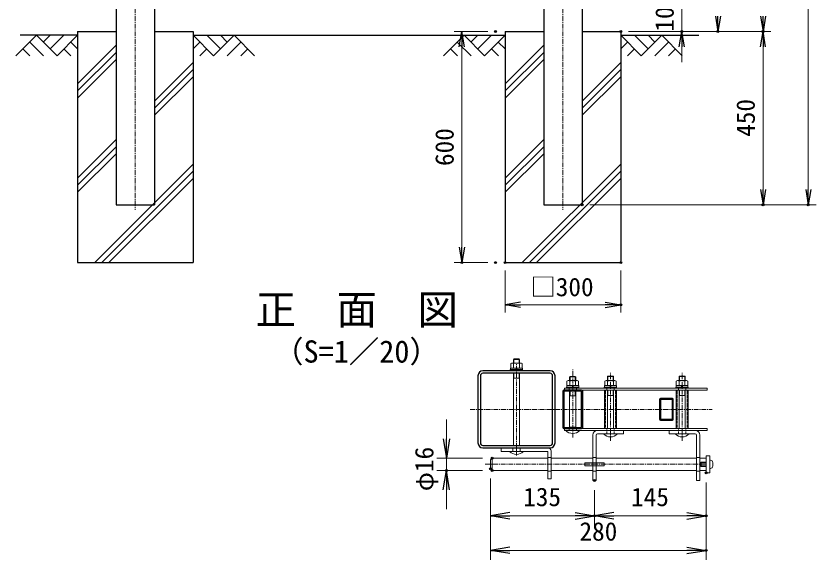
# Model space of a CAD drawing. Units: millimetres, scale not verified. Extents: x -4200 to 4200, y -2970 to 2970.
# Drawn here: x -2788 to -712, y -1894 to -483 of the extents above; entities that cross this region are included whole.
import ezdxf
from ezdxf.enums import TextEntityAlignment as Align

# ---------------------------------------------------------------- set-up
doc = ezdxf.new("R2010")
doc.units = ezdxf.units.MM
doc.header["$LTSCALE"] = 10
doc.header["$PDMODE"] = 32
doc.header["$PDSIZE"] = 5
doc.linetypes.add('USER1', pattern=[2, 1.25, -0.25, 0.25, -0.25])
doc.linetypes.add('USER3', pattern=[0.375, 0.25, -0.125])
for name, color, linetype, lineweight in [('0-0_D-TTL-TXT', 7, 'Continuous', 25), ('0-2_D-STR1', 1, 'Continuous', 25), ('0-3_D-BGD', 7, 'Continuous', 25), ('0-4_D-STR-DIM', 7, 'Continuous', 13), ('0-7_D-BMK', 2, 'USER1', 13), ('0-8_D-STR3', 3, 'Continuous', 13), ('0-9_D-STR4', 7, 'Continuous', 25), ('0-A_D-DCR-HCH', 7, 'Continuous', 13)]:
    doc.layers.add(name, color=color, linetype=linetype, lineweight=lineweight)
doc.layers.add('0-5_0', color=7, linetype='Continuous')
doc.layers.add('0-6_DEFPOINTS', color=7, linetype='Continuous')
doc.styles.add('ＭＳ ゴシック', font='')
doc.styles.get('ＭＳ ゴシック').set_extended_font_data('MS Gothic')

# ---------------------------------------------------------------- blocks, each defined once
blk = doc.blocks.new('_Open')
at = {"layer": '0-5_0'}
blk.add_line((-10, 1.667), (0, 0), dxfattribs=at)
blk.add_lwpolyline([(-10, -1.667), (0, 0), (-10, 0)], dxfattribs=at)

msp = doc.modelspace()

# ---------------------------------------------------------------- linework, layer by layer
at = {"layer": '0-2_D-STR1'}
for p, q in [((-2528.74, 1284.42), (-2528.74, -972.58)), ((-1418.74, 1284.42), (-1418.74, -972.58)), ((-1318.74, 1284.42), (-1318.74, -972.58)), ((-2428.74, 419.42), (-2428.74, -972.58)), ((-2528.74, -972.58), (-2428.74, -972.58)), ((-1418.74, -972.58), (-1318.74, -972.58)), ((-1402.12, -1403.36), (-1576.52, -1403.36)), ((-1402.12, -1409.76), (-1576.52, -1409.76)), ((-1589.32, -1416.16), (-1589.32, -1590.56)), ((-1582.92, -1416.16), (-1582.92, -1590.56)), ((-1395.72, -1590.56), (-1395.72, -1416.16)), ((-1389.32, -1590.56), (-1389.32, -1416.16)), ((-1320.52, -1453.36), (-1366.12, -1453.36)), ((-1369.32, -1456.56), (-1369.32, -1550.16)), ((-1317.32, -1550.16), (-1317.32, -1456.56)), ((-1118.32, -1477.76), (-1118.32, -1528.96)), ((-1084.72, -1475.36), (-1115.92, -1475.36)), ((-1082.32, -1528.96), (-1082.32, -1477.76)), ((-1115.92, -1531.36), (-1084.72, -1531.36)), ((-1366.12, -1553.36), (-1320.52, -1553.36)), ((-1576.52, -1596.96), (-1402.12, -1596.96)), ((-1576.52, -1603.36), (-1402.12, -1603.36))]:
    msp.add_line(p, q, dxfattribs=at)
for points in [[(-1366.12, -1550.16), (-1320.52, -1550.16), (-1320.52, -1456.56), (-1366.12, -1456.56)], [(-1115.92, -1528.96), (-1084.72, -1528.96), (-1084.72, -1477.76), (-1115.92, -1477.76)]]:
    msp.add_lwpolyline(points, close=True, dxfattribs=at)
for centre, radius, start, end in [((-1576.52, -1416.16), 12.8, 90, 180), ((-1576.52, -1416.16), 6.4, 90, 180), ((-1402.12, -1416.16), 12.8, 0, 90), ((-1402.12, -1416.16), 6.4, 0, 90), ((-1366.12, -1456.56), 3.2, 90, 180), ((-1320.52, -1456.56), 3.2, 0, 90), ((-1115.92, -1477.76), 2.4, 90, 180), ((-1084.72, -1477.76), 2.4, 0, 90), ((-1115.92, -1528.96), 2.4, 180, 270), ((-1084.72, -1528.96), 2.4, 270, 0), ((-1366.12, -1550.16), 3.2, 180, 270), ((-1320.52, -1550.16), 3.2, 270, 0), ((-1576.52, -1590.56), 12.8, 180, 270), ((-1576.52, -1590.56), 6.4, 180, 270), ((-1402.12, -1590.56), 12.8, 270, 0), ((-1402.12, -1590.56), 6.4, 270, 0)]:
    msp.add_arc(centre, radius, start, end, dxfattribs=at)
at = {"layer": '0-3_D-BGD'}
for p, q in [((-2628.74, -532.58), (-2777.66, -532.58)), ((-2328.74, -532.58), (-1518.74, -532.58)), ((-1218.74, -532.58), (-1015.61, -532.58))]:
    msp.add_line(p, q, dxfattribs=at)
at = {"layer": '0-4_D-STR-DIM'}
for p, q in [((-731.9, 1257.42), (-731.9, -932.58)), ((-1059.99, -422.58), (-1059.99, -522.58)), ((-1563.74, -522.58), (-1651.05, -522.58)), ((-1198.74, -522.58), (-946.48, -522.58)), ((-1198.74, -522.58), (-829.46, -522.58)), ((-1198.74, -522.58), (-1039.99, -522.58)), ((-1198.74, -522.58), (-829.46, -522.58)), ((-1631.05, -562.58), (-1631.05, -1082.58)), ((-1059.99, -562.58), (-1059.99, -602.58)), ((-849.46, -562.58), (-849.46, -932.58)), ((-1298.74, -972.58), (-711.9, -972.58)), ((-1298.74, -972.58), (-829.46, -972.58)), ((-1563.74, -1122.58), (-1651.05, -1122.58)), ((-1518.74, -1142.58), (-1518.74, -1251.97)), ((-1218.74, -1142.58), (-1218.74, -1251.97)), ((-1478.74, -1231.97), (-1258.74, -1231.97)), ((-1671.31, -1579.96), (-1671.31, -1529.96)), ((-1577.82, -1629.96), (-1696.31, -1629.96)), ((-1671.31, -1629.96), (-1671.31, -1661.96)), ((-1577.82, -1661.96), (-1696.31, -1661.96)), ((-1556.82, -1682.96), (-1556.82, -1804.75)), ((-1556.82, -1682.96), (-1556.82, -1894.25)), ((-996.82, -1692.96), (-996.82, -1804.75)), ((-996.82, -1692.96), (-996.82, -1894.25)), ((-1671.31, -1711.96), (-1671.31, -1761.96)), ((-1286.82, -1712.96), (-1286.82, -1804.75)), ((-1286.82, -1712.96), (-1286.82, -1804.75)), ((-1506.82, -1779.75), (-1336.82, -1779.75)), ((-1236.82, -1779.75), (-1046.82, -1779.75)), ((-1506.82, -1869.25), (-1046.82, -1869.25))]:
    msp.add_line(p, q, dxfattribs=at)
at = {"layer": '0-6_DEFPOINTS'}
for p in [(-1543.74, -522.58), (-1218.74, -522.58), (-1059.99, -522.58), (-966.48, -522.58), (-849.46, -522.58), (-1318.74, -972.58), (-849.46, -972.58), (-731.9, -972.58), (-1631.05, -1122.58), (-1543.74, -1122.58), (-1518.74, -1122.58), (-1218.74, -1122.58), (-1218.74, -1231.97), (-1552.82, -1629.96), (-1671.31, -1661.96), (-1556.82, -1657.96), (-1552.82, -1661.96), (-996.82, -1667.96), (-1286.82, -1687.96), (-1286.82, -1779.75), (-996.82, -1779.75), (-996.82, -1869.25)]:
    msp.add_point(p, dxfattribs=at)
at = {"layer": '0-7_D-BMK'}
for p, q in [((-2478.74, 1297.42), (-2478.74, -985.58)), ((-1368.74, 1297.42), (-1368.74, -985.58)), ((-1489.32, -1623.36), (-1489.32, -1383.36)), ((-1343.32, -1575.97), (-1343.32, -1399.81)), ((-1245.32, -1584.97), (-1245.32, -1408.81)), ((-1059.33, -1584.97), (-1059.33, -1408.81)), ((-1609.32, -1503.36), (-981.83, -1503.36)), ((-1489.32, -1618.36), (-1489.32, -1597.36)), ((-1570.32, -1645.96), (-995.32, -1645.96))]:
    msp.add_line(p, q, dxfattribs=at)
at = {"layer": '0-8_D-STR3'}
for p, q in [((-1504.32, -1396.16), (-1504.32, -1384.56)), ((-1500.88, -1383.16), (-1477.79, -1383.16)), ((-1497.32, -1383.16), (-1497.32, -1373.72)), ((-1496.82, -1396.16), (-1496.82, -1384.56)), ((-1495.97, -1383.16), (-1495.97, -1372.36)), ((-1482.68, -1372.36), (-1495.97, -1372.36)), ((-1482.68, -1383.16), (-1482.68, -1372.36)), ((-1482.68, -1372.36), (-1481.32, -1373.72)), ((-1481.82, -1396.16), (-1481.82, -1384.56)), ((-1481.32, -1383.16), (-1481.32, -1373.72)), ((-1474.32, -1396.16), (-1474.32, -1384.56)), ((-1505.32, -1400.16), (-1505.32, -1403.36)), ((-1505.32, -1403.36), (-1473.32, -1403.36)), ((-1504.72, -1396.16), (-1473.92, -1396.16)), ((-1504.72, -1400.16), (-1504.72, -1396.16)), ((-1473.92, -1400.16), (-1504.72, -1400.16)), ((-1504.32, -1396.16), (-1474.32, -1396.16)), ((-1497.32, -1596.96), (-1497.32, -1409.76)), ((-1495.97, -1422.36), (-1495.97, -1409.76)), ((-1490.32, -1396.16), (-1490.32, -1400.16)), ((-1488.32, -1396.16), (-1488.32, -1400.16)), ((-1482.68, -1422.36), (-1482.68, -1409.76)), ((-1481.32, -1596.96), (-1481.32, -1409.76)), ((-1473.92, -1396.16), (-1473.92, -1400.16)), ((-1481.32, -1422.36), (-1497.32, -1422.36)), ((-1358.32, -1441.56), (-1358.32, -1429.96)), ((-1354.88, -1428.56), (-1331.79, -1428.56)), ((-1351.32, -1419.32), (-1349.97, -1417.96)), ((-1351.32, -1428.56), (-1351.32, -1419.32)), ((-1335.32, -1419.32), (-1351.32, -1419.32)), ((-1350.82, -1441.56), (-1350.82, -1429.96)), ((-1336.68, -1417.96), (-1349.97, -1417.96)), ((-1349.97, -1428.56), (-1349.97, -1417.96)), ((-1336.68, -1428.56), (-1336.68, -1417.96)), ((-1336.68, -1417.96), (-1335.32, -1419.32)), ((-1335.82, -1441.56), (-1335.82, -1429.96)), ((-1335.32, -1428.56), (-1335.32, -1419.32)), ((-1328.32, -1441.56), (-1328.32, -1429.96)), ((-1260.32, -1441.56), (-1260.32, -1429.96)), ((-1256.88, -1428.56), (-1233.79, -1428.56)), ((-1253.32, -1418.32), (-1251.97, -1416.96)), ((-1253.32, -1428.56), (-1253.32, -1418.32)), ((-1237.32, -1418.32), (-1253.32, -1418.32)), ((-1252.82, -1441.56), (-1252.82, -1429.96)), ((-1251.97, -1428.56), (-1251.97, -1416.96)), ((-1238.68, -1416.96), (-1251.97, -1416.96)), ((-1238.68, -1428.56), (-1238.68, -1416.96)), ((-1238.68, -1416.96), (-1237.32, -1418.32)), ((-1237.82, -1441.56), (-1237.82, -1429.96)), ((-1237.32, -1428.56), (-1237.32, -1418.32)), ((-1230.32, -1441.56), (-1230.32, -1429.96)), ((-1074.83, -1441.56), (-1074.83, -1429.96)), ((-1071.38, -1428.56), (-1048.29, -1428.56)), ((-1067.33, -1418.32), (-1065.97, -1416.96)), ((-1067.33, -1428.56), (-1067.33, -1418.32)), ((-1051.33, -1418.32), (-1067.33, -1418.32)), ((-1067.33, -1441.56), (-1067.33, -1429.96)), ((-1052.68, -1416.96), (-1065.97, -1416.96)), ((-1065.97, -1428.56), (-1065.97, -1416.96)), ((-1052.68, -1416.96), (-1051.33, -1418.32)), ((-1052.68, -1428.56), (-1052.68, -1416.96)), ((-1052.33, -1441.56), (-1052.33, -1429.96)), ((-1051.33, -1428.56), (-1051.33, -1418.32)), ((-1044.83, -1441.56), (-1044.83, -1429.96)), ((-1364.32, -1448.76), (-994.32, -1448.76)), ((-1364.32, -1448.76), (-1364.32, -1453.36)), ((-1364.32, -1453.36), (-994.32, -1453.36)), ((-1359.32, -1445.56), (-1359.32, -1448.76)), ((-1359.32, -1445.56), (-1327.32, -1445.56)), ((-1359.32, -1448.76), (-1327.32, -1448.76)), ((-1358.72, -1441.56), (-1327.92, -1441.56)), ((-1358.72, -1445.56), (-1358.72, -1441.56)), ((-1327.92, -1445.56), (-1358.72, -1445.56)), ((-1358.32, -1441.56), (-1328.32, -1441.56)), ((-1352.82, -1453.36), (-1352.82, -1448.76)), ((-1344.32, -1441.56), (-1344.32, -1445.56)), ((-1342.32, -1441.56), (-1342.32, -1445.56)), ((-1333.82, -1448.76), (-1333.82, -1453.36)), ((-1327.92, -1441.56), (-1327.92, -1445.56)), ((-1327.32, -1445.56), (-1327.32, -1448.76)), ((-1261.32, -1445.56), (-1229.32, -1445.56)), ((-1261.32, -1445.56), (-1261.32, -1448.76)), ((-1261.32, -1448.76), (-1229.32, -1448.76)), ((-1229.42, -1453.36), (-1261.22, -1453.36)), ((-1261.22, -1453.36), (-1261.22, -1553.36)), ((-1260.72, -1445.56), (-1260.72, -1441.56)), ((-1260.72, -1441.56), (-1229.92, -1441.56)), ((-1229.92, -1445.56), (-1260.72, -1445.56)), ((-1260.32, -1441.56), (-1230.32, -1441.56)), ((-1254.82, -1453.36), (-1254.82, -1448.76)), ((-1253.32, -1553.36), (-1253.32, -1453.36)), ((-1251.97, -1466.96), (-1251.97, -1453.36)), ((-1246.32, -1441.56), (-1246.32, -1445.56)), ((-1244.32, -1441.56), (-1244.32, -1445.56)), ((-1238.68, -1466.96), (-1238.68, -1453.36)), ((-1237.32, -1553.36), (-1237.32, -1453.36)), ((-1235.82, -1448.76), (-1235.82, -1453.36)), ((-1229.92, -1441.56), (-1229.92, -1445.56)), ((-1229.42, -1553.36), (-1229.42, -1453.36)), ((-1229.32, -1445.56), (-1229.32, -1448.76)), ((-1078.83, -1448.76), (-1043.83, -1448.76)), ((-1075.83, -1445.56), (-1043.83, -1445.56)), ((-1075.83, -1445.56), (-1075.83, -1448.76)), ((-1075.83, -1448.76), (-1043.83, -1448.76)), ((-1075.23, -1441.56), (-1044.43, -1441.56)), ((-1075.23, -1445.56), (-1075.23, -1441.56)), ((-1044.43, -1445.56), (-1075.23, -1445.56)), ((-1043.43, -1453.36), (-1075.23, -1453.36)), ((-1075.23, -1453.36), (-1075.23, -1553.36)), ((-1074.83, -1441.56), (-1044.83, -1441.56)), ((-1068.83, -1453.36), (-1068.83, -1448.76)), ((-1067.33, -1553.36), (-1067.33, -1453.36)), ((-1065.97, -1466.96), (-1065.97, -1453.36)), ((-1060.83, -1441.56), (-1060.83, -1445.56)), ((-1058.83, -1441.56), (-1058.83, -1445.56)), ((-1052.68, -1466.96), (-1052.68, -1453.36)), ((-1051.33, -1553.36), (-1051.33, -1453.36)), ((-1049.83, -1448.76), (-1049.83, -1453.36)), ((-1044.43, -1441.56), (-1044.43, -1445.56)), ((-1043.83, -1445.56), (-1043.83, -1448.76)), ((-1043.43, -1553.36), (-1043.43, -1453.36)), ((-994.32, -1448.76), (-994.32, -1453.36)), ((-1351.32, -1550.16), (-1351.32, -1456.56)), ((-1335.32, -1467.96), (-1351.32, -1467.96)), ((-1349.97, -1467.96), (-1349.97, -1456.56)), ((-1336.68, -1467.96), (-1336.68, -1456.56)), ((-1335.32, -1550.16), (-1335.32, -1456.56)), ((-1237.32, -1466.96), (-1253.32, -1466.96)), ((-1051.33, -1466.96), (-1067.33, -1466.96)), ((-1364.32, -1557.96), (-1364.32, -1553.36)), ((-1364.32, -1553.36), (-994.32, -1553.36)), ((-1352.82, -1553.36), (-1352.82, -1557.96)), ((-1351.32, -1549.96), (-1335.32, -1549.96)), ((-1351.32, -1549.96), (-1335.32, -1549.96)), ((-1343.32, -1552.46), (-1343.32, -1557.96)), ((-1333.82, -1557.96), (-1333.82, -1553.36)), ((-1261.22, -1553.36), (-1229.42, -1553.36)), ((-1075.23, -1553.36), (-1043.43, -1553.36)), ((-994.32, -1557.96), (-994.32, -1553.36)), ((-1364.32, -1557.96), (-994.32, -1557.96)), ((-1361.32, -1557.96), (-1325.32, -1557.96)), ((-1291.32, -1569.96), (-1291.32, -1687.96)), ((-1282.32, -1569.96), (-1282.32, -1687.96)), ((-1279.32, -1566.96), (-1211.32, -1566.96)), ((-1263.32, -1566.96), (-1227.32, -1566.96)), ((-1245.32, -1561.46), (-1245.32, -1566.96)), ((-1211.32, -1566.96), (-1211.32, -1557.96)), ((-1093.33, -1566.96), (-1093.33, -1557.96)), ((-1025.33, -1566.96), (-1093.33, -1566.96)), ((-1077.33, -1566.96), (-1041.33, -1566.96)), ((-1059.33, -1561.46), (-1059.33, -1566.96)), ((-1022.33, -1569.96), (-1022.33, -1687.96)), ((-1013.33, -1569.96), (-1013.33, -1687.96)), ((-1529.32, -1603.36), (-1407.32, -1603.36)), ((-1529.32, -1603.36), (-1529.32, -1612.36)), ((-1529.32, -1612.36), (-1409.32, -1612.36)), ((-1507.32, -1612.36), (-1471.32, -1612.36)), ((-1498.82, -1612.36), (-1498.82, -1603.36)), ((-1479.82, -1612.36), (-1479.82, -1603.36)), ((-1408.32, -1613.36), (-1408.32, -1683.36)), ((-1399.32, -1611.36), (-1399.32, -1683.36)), ((-1556.82, -1633.96), (-1552.82, -1629.96)), ((-1556.82, -1657.96), (-1556.82, -1633.96)), ((-1552.82, -1629.96), (-1408.32, -1629.96)), ((-1552.82, -1629.96), (-1552.82, -1661.96)), ((-1408.32, -1627.96), (-1399.32, -1627.96)), ((-1399.32, -1629.96), (-1291.32, -1629.96)), ((-1282.32, -1629.96), (-1022.33, -1629.96)), ((-1013.33, -1629.96), (-996.82, -1629.96)), ((-1011.82, -1641.96), (-1009.82, -1639.96)), ((-1009.82, -1639.96), (-1009.82, -1651.96)), ((-996.82, -1639.96), (-1009.82, -1639.96)), ((-987.82, -1656.46), (-987.82, -1635.46)), ((-986.02, -1635.46), (-987.82, -1635.46)), ((-1552.82, -1661.96), (-1556.82, -1657.96)), ((-1311.82, -1641.96), (-1311.82, -1649.96)), ((-1311.82, -1649.96), (-1261.82, -1649.96)), ((-1011.82, -1641.96), (-1011.82, -1649.96)), ((-996.82, -1641.96), (-1011.82, -1641.96)), ((-996.82, -1649.96), (-1011.82, -1649.96)), ((-1011.82, -1649.96), (-1009.82, -1651.96)), ((-996.82, -1651.96), (-1009.82, -1651.96)), ((-986.02, -1656.46), (-987.82, -1656.46)), ((-980.02, -1650.46), (-980.02, -1641.46)), ((-1408.32, -1661.96), (-1552.82, -1661.96)), ((-1408.32, -1663.96), (-1399.32, -1663.96)), ((-1291.32, -1661.96), (-1399.32, -1661.96)), ((-1022.33, -1661.96), (-1282.32, -1661.96)), ((-996.82, -1661.96), (-1013.33, -1661.96)), ((-1408.32, -1683.36), (-1399.32, -1683.36)), ((-1291.32, -1687.96), (-1282.32, -1687.96)), ((-1013.33, -1687.96), (-1022.33, -1687.96))]:
    msp.add_line(p, q, dxfattribs=at)
at = {"layer": '0-8_D-STR3', "linetype": 'USER3'}
for p, q in [((-1258.02, -1453.36), (-1258.02, -1553.36)), ((-1232.62, -1553.36), (-1232.62, -1453.36)), ((-1072.03, -1453.36), (-1072.03, -1553.36)), ((-1046.63, -1553.36), (-1046.63, -1453.36)), ((-1254.82, -1566.96), (-1254.82, -1553.36)), ((-1235.82, -1566.96), (-1235.82, -1553.36)), ((-1068.83, -1566.96), (-1068.83, -1553.36)), ((-1049.83, -1566.96), (-1049.83, -1553.36)), ((-1282.32, -1627.96), (-1291.32, -1627.96)), ((-1022.33, -1627.96), (-1013.33, -1627.96)), ((-1282.32, -1663.96), (-1291.32, -1663.96)), ((-1022.33, -1663.96), (-1013.33, -1663.96))]:
    msp.add_line(p, q, dxfattribs=at)
at = {"layer": '0-8_D-STR3'}
for points in [[(-1481.32, -1373.72), (-1497.32, -1373.72), (-1495.97, -1372.36)], [(-1505.32, -1400.16), (-1473.32, -1400.16), (-1473.32, -1403.36)], [(-1261.82, -1649.96), (-1261.82, -1641.96), (-1311.82, -1641.96)]]:
    msp.add_lwpolyline(points, dxfattribs=at)
msp.add_lwpolyline([(-987.82, -1623.96), (-996.82, -1623.96), (-996.82, -1667.96), (-987.82, -1667.96)], close=True, dxfattribs=at)
for centre, radius, start, end in [((-1500.57, -1388.85), 5.7, 48.83491, 131.16509), ((-1489.32, -1403.95), 20.79, 68.85295, 111.14705), ((-1478.07, -1388.85), 5.7, 48.86505, 131.13495), ((-1354.57, -1434.25), 5.7, 48.83491, 131.16509), ((-1343.32, -1449.35), 20.79, 68.85295, 111.14705), ((-1332.07, -1434.25), 5.7, 48.86505, 131.13495), ((-1256.57, -1434.25), 5.7, 48.83491, 131.16509), ((-1245.32, -1449.35), 20.79, 68.85295, 111.14705), ((-1234.07, -1434.25), 5.7, 48.86505, 131.13495), ((-1071.08, -1434.25), 5.7, 48.83491, 131.16509), ((-1059.83, -1449.35), 20.79, 68.85295, 111.14705), ((-1048.58, -1434.25), 5.7, 48.86505, 131.13495), ((-1343.32, -1541.71), 24.25, 222.07502, 317.92498), ((-1279.32, -1569.96), 12, 90, 180), ((-1279.32, -1569.96), 3, 90, 180), ((-1245.32, -1550.71), 24.25, 222.07502, 317.92498), ((-1059.33, -1550.71), 24.25, 222.07502, 317.92498), ((-1025.33, -1569.96), 12, 0, 90), ((-1025.33, -1569.96), 3, 0, 90), ((-1489.32, -1596.11), 24.25, 222.07502, 317.92498), ((-1409.32, -1613.36), 1, 0, 90), ((-1407.32, -1611.36), 8, 0, 90), ((-986.02, -1641.46), 6, 0, 90), ((-986.02, -1650.46), 6, 270, 0)]:
    msp.add_arc(centre, radius, start, end, dxfattribs=at)
at = {"layer": '0-9_D-STR4'}
for p, q in [((-2628.74, -522.58), (-2628.74, -1122.58)), ((-2628.74, -522.58), (-2528.74, -522.58)), ((-2428.74, -522.58), (-2328.74, -522.58)), ((-2328.74, -522.58), (-2328.74, -1122.58)), ((-1518.74, -522.58), (-1518.74, -1122.58)), ((-1518.74, -522.58), (-1418.74, -522.58)), ((-1318.74, -522.58), (-1218.74, -522.58)), ((-1218.74, -522.58), (-1218.74, -1122.58)), ((-2628.74, -1122.58), (-2328.74, -1122.58)), ((-1518.74, -1122.58), (-1218.74, -1122.58))]:
    msp.add_line(p, q, dxfattribs=at)
at = {"layer": '0-A_D-DCR-HCH'}
for p, q in [((-2735.17, -532.58), (-2788.38, -585.79)), ((-2735.17, -532.58), (-2681.95, -585.79)), ((-2717.52, -550.41), (-2699.69, -532.58)), ((-2699.69, -568.06), (-2664.22, -532.58)), ((-2681.95, -585.79), (-2628.74, -532.58)), ((-2275.53, -585.79), (-2328.74, -532.58)), ((-2257.79, -568.06), (-2293.27, -532.58)), ((-2222.32, -532.58), (-2275.53, -585.79)), ((-2239.96, -550.41), (-2257.79, -532.58)), ((-2222.32, -532.58), (-2169.11, -585.79)), ((-1625.17, -532.58), (-1678.38, -585.79)), ((-1625.17, -532.58), (-1571.95, -585.79)), ((-1607.52, -550.41), (-1589.69, -532.58)), ((-1589.69, -568.06), (-1554.22, -532.58)), ((-1571.95, -585.79), (-1518.74, -532.58)), ((-1165.53, -585.79), (-1218.74, -532.58)), ((-1147.79, -568.06), (-1183.27, -532.58)), ((-1112.32, -532.58), (-1165.53, -585.79)), ((-1129.96, -550.41), (-1147.79, -532.58)), ((-1112.32, -532.58), (-1059.11, -585.79)), ((-2752.9, -550.32), (-2717.27, -585.79)), ((-2646.48, -550.32), (-2628.74, -567.97)), ((-2628.74, -658.6), (-2528.74, -558.6)), ((-2311.01, -550.32), (-2328.74, -567.98)), ((-2204.58, -550.32), (-2240.22, -585.79)), ((-1642.9, -550.32), (-1607.27, -585.79)), ((-1536.48, -550.32), (-1518.74, -567.98)), ((-1518.74, -658.61), (-1418.74, -558.6)), ((-1201.01, -550.32), (-1218.74, -567.98)), ((-1094.58, -550.32), (-1130.22, -585.79)), ((-2770.64, -568.06), (-2752.82, -585.79)), ((-2664.22, -568.06), (-2646.4, -585.79)), ((-2628.74, -676.99), (-2528.74, -576.99)), ((-2293.27, -568.06), (-2311.09, -585.79)), ((-2186.84, -568.06), (-2204.66, -585.79)), ((-1660.64, -568.06), (-1642.82, -585.79)), ((-1554.22, -568.06), (-1536.4, -585.79)), ((-1518.74, -676.99), (-1418.74, -576.99)), ((-1183.27, -568.06), (-1201.09, -585.79)), ((-1076.84, -568.06), (-1094.66, -585.79)), ((-2628.74, -695.37), (-2528.74, -595.37)), ((-1518.74, -695.38), (-1418.74, -595.37)), ((-2428.74, -703.29), (-2328.74, -603.29)), ((-2428.74, -721.68), (-2328.74, -621.68)), ((-1318.74, -703.29), (-1218.74, -603.3)), ((-1318.74, -721.68), (-1218.74, -621.68)), ((-2428.74, -740.06), (-2328.74, -640.06)), ((-1318.74, -740.06), (-1218.74, -640.06)), ((-2628.74, -903.29), (-2528.74, -803.29)), ((-1518.74, -903.3), (-1418.74, -803.29)), ((-2628.74, -921.68), (-2528.74, -821.68)), ((-1518.74, -921.68), (-1418.74, -821.68)), ((-2628.74, -940.06), (-2528.74, -840.06)), ((-1518.74, -940.06), (-1418.74, -840.06)), ((-2584.18, -1122.58), (-2328.74, -867.14)), ((-1474.18, -1122.58), (-1218.74, -867.14)), ((-2565.8, -1122.58), (-2328.74, -885.52)), ((-1455.8, -1122.58), (-1218.74, -885.53)), ((-2547.41, -1122.58), (-2328.74, -903.91)), ((-1437.41, -1122.58), (-1218.74, -903.91))]:
    msp.add_line(p, q, dxfattribs=at)

# ---------------------------------------------------------------- block references
at = {"layer": '0-4_D-STR-DIM'}
for p, xscale, yscale, rotation in [((-966.48, -522.58), 4, 4, 270), ((-849.46, -522.58), 4, 4, 270), ((-1631.05, -522.58), 4, 4, 90), ((-1059.99, -522.58), 4, 4, 90), ((-849.46, -522.58), 4, 4, 90), ((-849.46, -972.58), 4, 4, 270), ((-731.9, -972.58), 4, 4, 270), ((-1631.05, -1122.58), 4, 4, 270), ((-1518.74, -1231.97), 4, 4, 180), ((-1671.31, -1629.96), 5, 5, 270), ((-1671.31, -1661.96), 5, 5, 90), ((-1556.82, -1779.75), 5, 5, 180), ((-1286.82, -1779.75), 5, 5, 180), ((-1556.82, -1869.25), 5, 5, 180)]:
    msp.add_blockref('_Open', p, dxfattribs=dict(at, xscale=xscale, yscale=yscale, rotation=rotation))
for p, xscale, yscale in [((-1218.74, -1231.97), 4, 4), ((-1286.82, -1779.75), 5, 5), ((-996.82, -1779.75), 5, 5), ((-996.82, -1869.25), 5, 5)]:
    msp.add_blockref('_Open', p, dxfattribs=dict(at, xscale=xscale, yscale=yscale))

# ---------------------------------------------------------------- texts
at = {"layer": '0-0_D-TTL-TXT', "style": 'ＭＳ ゴシック'}
for s, height, p in [('正\u3000面\u3000図', 76.98, (-2166.26, -1306.16)), ('（S=1／20）', 57.7, (-2120.78, -1399.35))]:
    msp.add_text(s, height=height, dxfattribs=at).set_placement(p, align=Align.BOTTOM_LEFT)
at = {"layer": '0-4_D-STR-DIM', "style": 'ＭＳ ゴシック'}
for s, p in [('100', (-1066.64, -523.23)), ('450', (-856.21, -796.08)), ('600', (-1637.8, -871.83)), ('φ16', (-1690.43, -1715.76))]:
    msp.add_text(s, height=48.09, rotation=90, dxfattribs=at).set_placement(p, align=Align.BOTTOM_LEFT)
for s, p in [('□300', (-1452.89, -1224.22)), ('135', (-1471.82, -1769)), ('145', (-1191.82, -1769)), ('280', (-1325.82, -1858.51))]:
    msp.add_text(s, height=48.09, dxfattribs=at).set_placement(p, align=Align.BOTTOM_LEFT)

doc.saveas('drawing.dxf')
